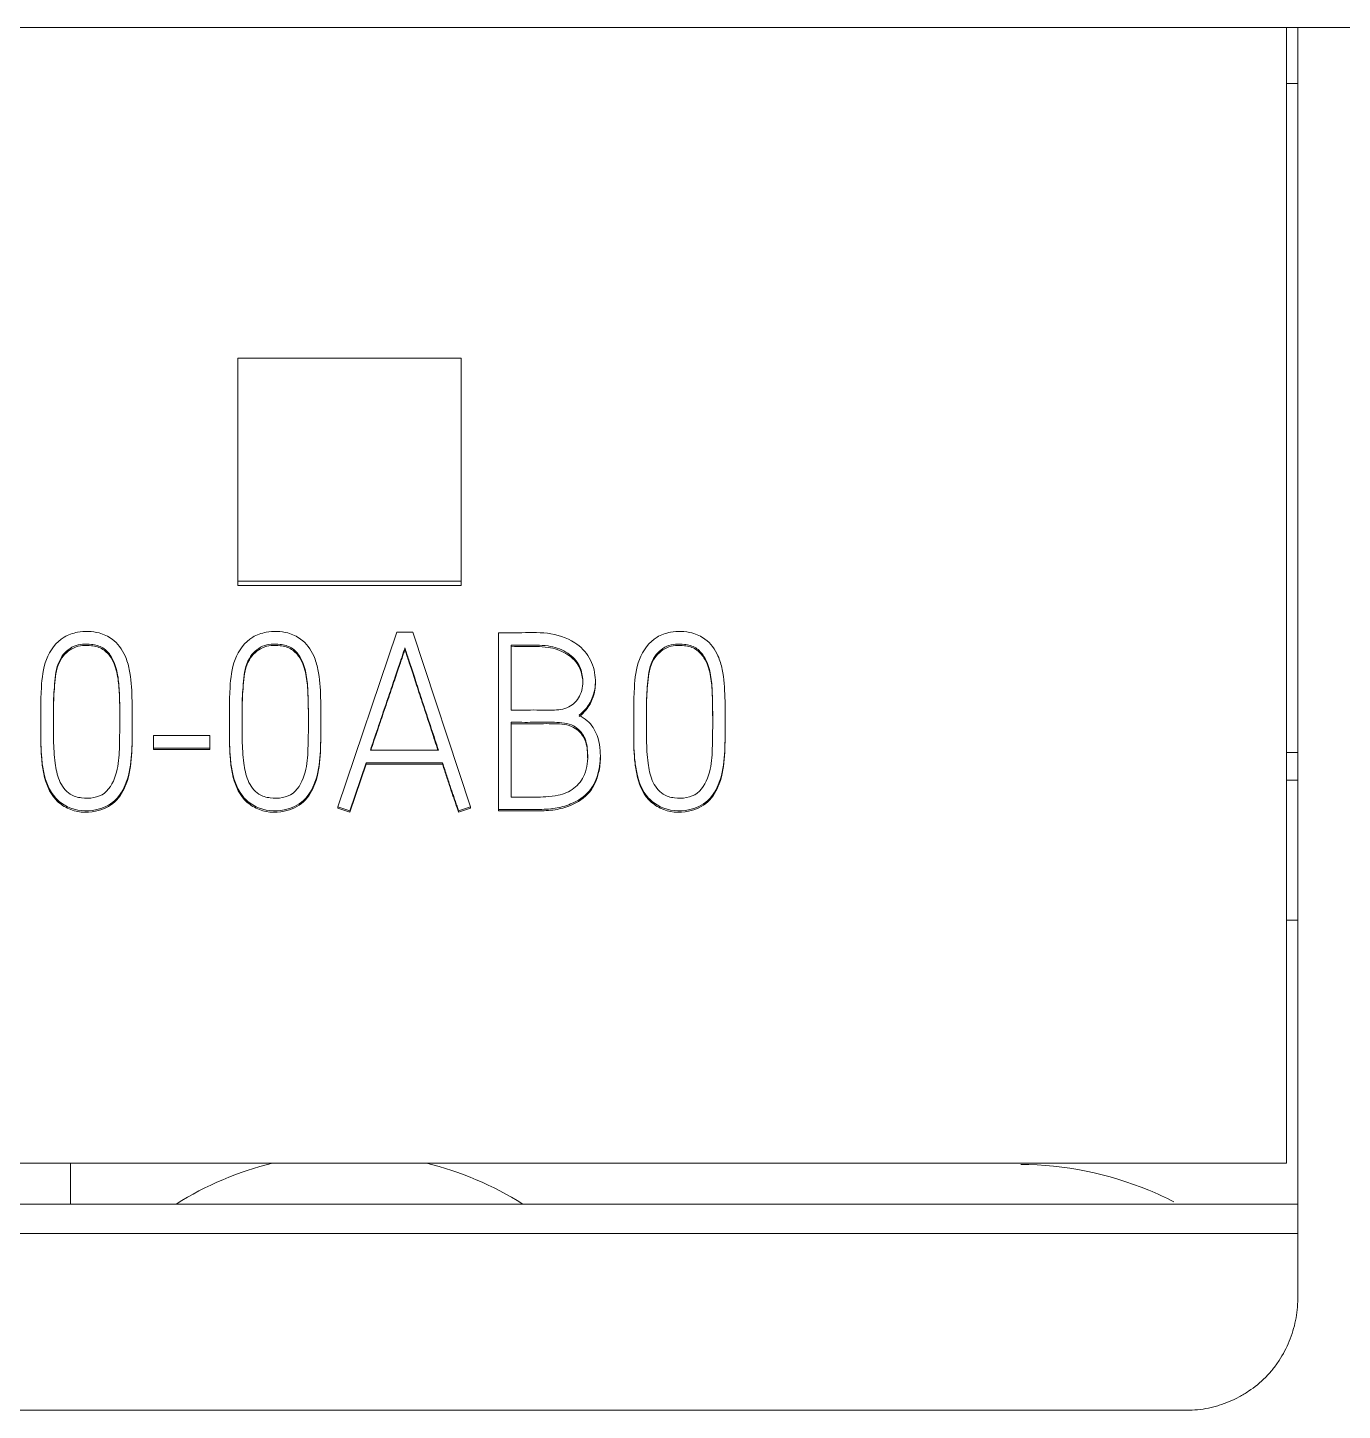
# Model space of a CAD drawing. Header units: millimetres. Extents: x 4137 to 6698, y 1400 to 3585.
# Drawn here: x 5408.36 to 5420.15, y 3075.38 to 3087.78 of the extents above; entities that cross this region are included whole.
import ezdxf

# ---------------------------------------------------------------- set-up
doc = ezdxf.new("R2010")
doc.units = ezdxf.units.MM
doc.layers.add('000-PI-Oprema', color=30, linetype='Continuous', lineweight=5)

msp = doc.modelspace()

# ---------------------------------------------------------------- linework, layer by layer
at = {"layer": '000-PI-Oprema', "color": 0, "linetype": 'ByBlock', "lineweight": 0}
for p, q in [((5419.648, 3087.785), (5394.848, 3087.785)), ((5419.648, 3087.785), (5419.748, 3087.785)), ((5419.648, 3077.602), (5419.648, 3087.785)), ((5424.648, 3087.785), (5419.748, 3087.785)), ((5419.748, 3087.285), (5419.648, 3087.285)), ((5410.248, 3084.82), (5410.248, 3082.822)), ((5412.248, 3084.82), (5410.248, 3084.82)), ((5412.248, 3082.822), (5412.248, 3084.82)), ((5410.248, 3082.822), (5410.248, 3082.783)), ((5410.248, 3082.822), (5412.248, 3082.822)), ((5410.248, 3082.783), (5412.248, 3082.783)), ((5412.248, 3082.822), (5412.248, 3082.783)), ((5411.674, 3082.363), (5411.144, 3080.798)), ((5411.816, 3082.363), (5411.674, 3082.363)), ((5412.334, 3080.798), (5411.816, 3082.363)), ((5412.584, 3080.773), (5412.584, 3082.358)), ((5411.745, 3082.222), (5411.745, 3082.209)), ((5412.697, 3082.246), (5412.697, 3081.665)), ((5413.452, 3081.91), (5413.452, 3081.931)), ((5408.481, 3081.624), (5408.481, 3081.612)), ((5409.3, 3081.581), (5409.3, 3081.593)), ((5410.172, 3081.624), (5410.172, 3081.612)), ((5410.991, 3081.581), (5410.991, 3081.593)), ((5412.697, 3081.555), (5412.697, 3080.883)), ((5413.796, 3081.624), (5413.796, 3081.612)), ((5414.615, 3081.581), (5414.615, 3081.593)), ((5409.491, 3081.436), (5409.491, 3081.324)), ((5409.997, 3081.436), (5409.491, 3081.436)), ((5409.997, 3081.324), (5409.997, 3081.436)), ((5409.491, 3081.324), (5409.491, 3081.311)), ((5409.491, 3081.324), (5409.997, 3081.324)), ((5409.491, 3081.311), (5409.997, 3081.311)), ((5409.997, 3081.324), (5409.997, 3081.311)), ((5412.045, 3081.304), (5411.435, 3081.304)), ((5419.648, 3081.285), (5419.748, 3081.285)), ((5411.251, 3080.762), (5411.397, 3081.192)), ((5411.251, 3080.75), (5411.397, 3081.179)), ((5411.397, 3081.192), (5411.397, 3081.179)), ((5411.397, 3081.192), (5412.083, 3081.192)), ((5411.397, 3081.179), (5412.083, 3081.179)), ((5412.083, 3081.192), (5412.083, 3081.179)), ((5413.497, 3081.238), (5413.497, 3081.251)), ((5419.648, 3081.035), (5419.748, 3081.035)), ((5411.144, 3080.798), (5411.144, 3080.785)), ((5411.144, 3080.798), (5411.251, 3080.762)), ((5411.144, 3080.785), (5411.251, 3080.75)), ((5412.225, 3080.762), (5412.334, 3080.798)), ((5412.225, 3080.75), (5412.334, 3080.785)), ((5412.334, 3080.798), (5412.334, 3080.785)), ((5411.251, 3080.762), (5411.251, 3080.75)), ((5412.225, 3080.762), (5412.225, 3080.75)), ((5412.584, 3080.773), (5412.584, 3080.761)), ((5419.648, 3079.78), (5419.748, 3079.78)), ((5419.648, 3077.602), (5394.848, 3077.602)), ((5408.748, 3077.602), (5408.748, 3077.234)), ((5419.748, 3077.234), (5394.748, 3077.234)), ((5419.748, 3076.97), (5394.748, 3076.97)), ((5395.748, 3075.385), (5418.748, 3075.385)), ((5418.752, 3075.385), (5418.751, 3075.385))]:
    msp.add_line(p, q, dxfattribs=at)
for start, end in [(103.753, 122.3801), (57.6199, 76.247)]:
    msp.add_arc((5411.248, 3074.785), 2.9, start, end, dxfattribs=at)
for points, knots in [([(5419.748, 3076.97), (5419.748, 3079.491), (5419.748, 3083.097), (5419.748, 3086.7), (5419.748, 3087.785)], [0, 0, 0, 0, 0.698854, 1, 1, 1, 1]), ([(5408.811, 3082.363), (5408.768, 3082.355), (5408.644, 3082.314), (5408.51, 3082.122), (5408.478, 3081.825), (5408.482, 3081.528), (5408.481, 3081.273), (5408.511, 3081.063), (5408.571, 3080.898), (5408.753, 3080.764), (5408.955, 3080.745), (5409.159, 3080.84), (5409.269, 3081.034), (5409.3, 3081.267), (5409.3, 3081.522), (5409.301, 3081.776), (5409.289, 3081.989), (5409.236, 3082.174), (5409.145, 3082.3), (5408.985, 3082.372), (5408.874, 3082.374), (5408.811, 3082.363)], [0, 0, 0, 0, 0.03125, 0.09375, 0.15625, 0.25, 0.3125, 0.34375, 0.40625, 0.4375, 0.5, 0.546875, 0.59375, 0.65625, 0.71875, 0.78125, 0.84375, 0.875, 0.921875, 0.953125, 1, 1, 1, 1]), ([(5410.502, 3082.363), (5410.459, 3082.355), (5410.335, 3082.314), (5410.201, 3082.122), (5410.169, 3081.825), (5410.173, 3081.528), (5410.172, 3081.273), (5410.202, 3081.063), (5410.262, 3080.898), (5410.444, 3080.764), (5410.646, 3080.745), (5410.85, 3080.84), (5410.96, 3081.034), (5410.991, 3081.267), (5410.991, 3081.522), (5410.992, 3081.776), (5410.98, 3081.989), (5410.927, 3082.174), (5410.836, 3082.3), (5410.676, 3082.372), (5410.565, 3082.374), (5410.502, 3082.363)], [0, 0, 0, 0, 0.03125, 0.09375, 0.15625, 0.25, 0.3125, 0.34375, 0.40625, 0.4375, 0.5, 0.546875, 0.59375, 0.65625, 0.71875, 0.78125, 0.84375, 0.875, 0.921875, 0.953125, 1, 1, 1, 1]), ([(5412.584, 3082.358), (5412.643, 3082.359), (5412.789, 3082.356), (5413.022, 3082.369), (5413.257, 3082.297), (5413.412, 3082.142), (5413.462, 3081.962), (5413.444, 3081.8), (5413.381, 3081.685), (5413.33, 3081.637), (5413.306, 3081.619)], [0, 0, 0, 0, 0.121799, 0.300471, 0.478612, 0.608153, 0.736749, 0.853072, 0.938599, 1, 1, 1, 1]), ([(5414.126, 3082.363), (5414.083, 3082.355), (5413.959, 3082.314), (5413.825, 3082.122), (5413.793, 3081.825), (5413.797, 3081.528), (5413.796, 3081.273), (5413.826, 3081.063), (5413.886, 3080.898), (5414.068, 3080.764), (5414.27, 3080.745), (5414.474, 3080.84), (5414.584, 3081.034), (5414.615, 3081.267), (5414.615, 3081.522), (5414.616, 3081.776), (5414.604, 3081.989), (5414.551, 3082.174), (5414.46, 3082.3), (5414.3, 3082.372), (5414.189, 3082.374), (5414.126, 3082.363)], [0, 0, 0, 0, 0.03125, 0.09375, 0.15625, 0.25, 0.3125, 0.34375, 0.40625, 0.4375, 0.5, 0.546875, 0.59375, 0.65625, 0.71875, 0.78125, 0.84375, 0.875, 0.921875, 0.953125, 1, 1, 1, 1]), ([(5409.037, 3082.222), (5409.007, 3082.24), (5408.918, 3082.263), (5408.773, 3082.255), (5408.63, 3082.121), (5408.605, 3081.922), (5408.592, 3081.716), (5408.595, 3081.538), (5408.595, 3081.363), (5408.604, 3081.205), (5408.637, 3081.032), (5408.721, 3080.907), (5408.881, 3080.862), (5409.073, 3080.889), (5409.174, 3081.11), (5409.189, 3081.347), (5409.189, 3081.596), (5409.188, 3081.823), (5409.172, 3081.999), (5409.129, 3082.134), (5409.067, 3082.204), (5409.037, 3082.222)], [0, 0, 0, 0, 0.03125, 0.078125, 0.125, 0.1875, 0.25, 0.3125, 0.34375, 0.40625, 0.453125, 0.5, 0.53125, 0.59375, 0.65625, 0.71875, 0.8125, 0.875, 0.921875, 0.96875, 1, 1, 1, 1]), ([(5409.037, 3082.209), (5409.007, 3082.228), (5408.918, 3082.25), (5408.773, 3082.243), (5408.63, 3082.108), (5408.605, 3081.91), (5408.595, 3081.746), (5408.594, 3081.649), (5408.594, 3081.622)], [0, 0, 0, 0, 0.114194, 0.285486, 0.456777, 0.685166, 0.913555, 1, 1, 1, 1]), ([(5409.189, 3081.535), (5409.189, 3081.563), (5409.189, 3081.661), (5409.188, 3081.81), (5409.172, 3081.986), (5409.129, 3082.122), (5409.067, 3082.191), (5409.037, 3082.209)], [0, 0, 0, 0, 0.115044, 0.410029, 0.631268, 0.852507, 1, 1, 1, 1]), ([(5410.728, 3082.222), (5410.698, 3082.24), (5410.609, 3082.263), (5410.464, 3082.255), (5410.321, 3082.121), (5410.296, 3081.922), (5410.283, 3081.716), (5410.286, 3081.538), (5410.286, 3081.363), (5410.295, 3081.205), (5410.328, 3081.032), (5410.412, 3080.907), (5410.572, 3080.862), (5410.764, 3080.889), (5410.865, 3081.11), (5410.88, 3081.347), (5410.88, 3081.596), (5410.878, 3081.823), (5410.863, 3081.999), (5410.82, 3082.134), (5410.758, 3082.204), (5410.728, 3082.222)], [0, 0, 0, 0, 0.03125, 0.078125, 0.125, 0.1875, 0.25, 0.3125, 0.34375, 0.40625, 0.453125, 0.5, 0.53125, 0.59375, 0.65625, 0.71875, 0.8125, 0.875, 0.921875, 0.96875, 1, 1, 1, 1]), ([(5410.728, 3082.209), (5410.698, 3082.228), (5410.609, 3082.25), (5410.464, 3082.243), (5410.321, 3082.108), (5410.296, 3081.91), (5410.286, 3081.746), (5410.285, 3081.649), (5410.285, 3081.622)], [0, 0, 0, 0, 0.114194, 0.285486, 0.456777, 0.685166, 0.913555, 1, 1, 1, 1]), ([(5410.88, 3081.535), (5410.88, 3081.563), (5410.88, 3081.661), (5410.878, 3081.81), (5410.863, 3081.986), (5410.82, 3082.122), (5410.758, 3082.191), (5410.728, 3082.209)], [0, 0, 0, 0, 0.115044, 0.410029, 0.631268, 0.852507, 1, 1, 1, 1]), ([(5411.435, 3081.304), (5411.446, 3081.336), (5411.468, 3081.402), (5411.501, 3081.5), (5411.534, 3081.599), (5411.567, 3081.696), (5411.599, 3081.79), (5411.629, 3081.877), (5411.657, 3081.959), (5411.682, 3082.033), (5411.704, 3082.098), (5411.722, 3082.152), (5411.735, 3082.192), (5411.743, 3082.213), (5411.745, 3082.222)], [0, 0, 0, 0, 0.106118, 0.213594, 0.322428, 0.429305, 0.530911, 0.627246, 0.716632, 0.797389, 0.869519, 0.929228, 0.972722, 1, 1, 1, 1]), ([(5411.439, 3081.304), (5411.449, 3081.332), (5411.469, 3081.393), (5411.501, 3081.488), (5411.534, 3081.587), (5411.567, 3081.684), (5411.599, 3081.777), (5411.629, 3081.865), (5411.657, 3081.946), (5411.682, 3082.02), (5411.704, 3082.085), (5411.722, 3082.139), (5411.735, 3082.179), (5411.743, 3082.201), (5411.745, 3082.209)], [0, 0, 0, 0, 0.09357, 0.202554, 0.312916, 0.421294, 0.524326, 0.622014, 0.712654, 0.794544, 0.867687, 0.928234, 0.972339, 1, 1, 1, 1]), ([(5411.745, 3082.222), (5411.748, 3082.213), (5411.755, 3082.192), (5411.768, 3082.152), (5411.786, 3082.098), (5411.806, 3082.033), (5411.831, 3081.959), (5411.857, 3081.877), (5411.886, 3081.79), (5411.917, 3081.696), (5411.949, 3081.599), (5411.981, 3081.501), (5412.014, 3081.402), (5412.035, 3081.336), (5412.045, 3081.304)], [0, 0, 0, 0, 0.027336, 0.070868, 0.130595, 0.202708, 0.283396, 0.372662, 0.4689, 0.570509, 0.677489, 0.786433, 0.893936, 1, 1, 1, 1]), ([(5411.745, 3082.209), (5411.748, 3082.201), (5411.755, 3082.179), (5411.768, 3082.139), (5411.786, 3082.085), (5411.806, 3082.02), (5411.831, 3081.946), (5411.857, 3081.865), (5411.886, 3081.777), (5411.917, 3081.684), (5411.949, 3081.587), (5411.981, 3081.488), (5412.012, 3081.393), (5412.032, 3081.332), (5412.041, 3081.304)], [0, 0, 0, 0, 0.02772, 0.071862, 0.132428, 0.205553, 0.287375, 0.377893, 0.475483, 0.578518, 0.686999, 0.797473, 0.906485, 1, 1, 1, 1]), ([(5412.697, 3081.665), (5412.746, 3081.665), (5412.831, 3081.665), (5412.961, 3081.666), (5413.09, 3081.66), (5413.235, 3081.683), (5413.333, 3081.807), (5413.348, 3081.95), (5413.305, 3082.093), (5413.189, 3082.198), (5413.016, 3082.253), (5412.848, 3082.244), (5412.738, 3082.246), (5412.697, 3082.246)], [0, 0, 0, 0, 0.089881, 0.159215, 0.241238, 0.333496, 0.41712, 0.515535, 0.593949, 0.688978, 0.794399, 0.924872, 1, 1, 1, 1]), ([(5413.34, 3081.909), (5413.34, 3081.922), (5413.336, 3081.977), (5413.305, 3082.08), (5413.189, 3082.185), (5413.016, 3082.24), (5412.848, 3082.232), (5412.738, 3082.234), (5412.697, 3082.233)], [0, 0, 0, 0, 0.046506, 0.200835, 0.387866, 0.595348, 0.852137, 1, 1, 1, 1]), ([(5414.352, 3082.222), (5414.322, 3082.24), (5414.233, 3082.263), (5414.087, 3082.255), (5413.945, 3082.121), (5413.92, 3081.922), (5413.907, 3081.716), (5413.91, 3081.538), (5413.91, 3081.363), (5413.918, 3081.205), (5413.952, 3081.032), (5414.036, 3080.907), (5414.196, 3080.862), (5414.387, 3080.889), (5414.489, 3081.11), (5414.504, 3081.347), (5414.504, 3081.596), (5414.502, 3081.823), (5414.487, 3081.999), (5414.443, 3082.134), (5414.382, 3082.204), (5414.352, 3082.222)], [0, 0, 0, 0, 0.03125, 0.078125, 0.125, 0.1875, 0.25, 0.3125, 0.34375, 0.40625, 0.453125, 0.5, 0.53125, 0.59375, 0.65625, 0.71875, 0.8125, 0.875, 0.921875, 0.96875, 1, 1, 1, 1]), ([(5414.352, 3082.209), (5414.322, 3082.228), (5414.233, 3082.25), (5414.087, 3082.243), (5413.945, 3082.108), (5413.92, 3081.91), (5413.909, 3081.746), (5413.909, 3081.649), (5413.909, 3081.622)], [0, 0, 0, 0, 0.114194, 0.285486, 0.456777, 0.685166, 0.913555, 1, 1, 1, 1]), ([(5414.504, 3081.535), (5414.504, 3081.563), (5414.504, 3081.661), (5414.502, 3081.81), (5414.487, 3081.986), (5414.443, 3082.122), (5414.382, 3082.191), (5414.352, 3082.209)], [0, 0, 0, 0, 0.115044, 0.410029, 0.631268, 0.852507, 1, 1, 1, 1]), ([(5413.452, 3081.912), (5413.453, 3081.866), (5413.439, 3081.778), (5413.381, 3081.673), (5413.33, 3081.624), (5413.306, 3081.606)], [0, 0, 0, 0, 0.39415, 0.746816, 1, 1, 1, 1]), ([(5408.481, 3081.612), (5408.481, 3081.565), (5408.482, 3081.434), (5408.481, 3081.26), (5408.511, 3081.05), (5408.571, 3080.885), (5408.753, 3080.751), (5408.955, 3080.733), (5409.159, 3080.827), (5409.269, 3081.021), (5409.3, 3081.254), (5409.3, 3081.448), (5409.3, 3081.557), (5409.3, 3081.581)], [0, 0, 0, 0, 0.065476, 0.18556, 0.245602, 0.365686, 0.425728, 0.545812, 0.635875, 0.725938, 0.846022, 0.966106, 1, 1, 1, 1]), ([(5410.172, 3081.612), (5410.172, 3081.565), (5410.173, 3081.434), (5410.172, 3081.26), (5410.202, 3081.05), (5410.262, 3080.885), (5410.444, 3080.751), (5410.646, 3080.733), (5410.85, 3080.827), (5410.96, 3081.021), (5410.991, 3081.254), (5410.991, 3081.448), (5410.991, 3081.557), (5410.991, 3081.581)], [0, 0, 0, 0, 0.065476, 0.18556, 0.245602, 0.365686, 0.425728, 0.545812, 0.635875, 0.725938, 0.846022, 0.966106, 1, 1, 1, 1]), ([(5413.306, 3081.619), (5413.359, 3081.589), (5413.457, 3081.507), (5413.505, 3081.31), (5413.491, 3081.112), (5413.412, 3080.925), (5413.252, 3080.822), (5413.087, 3080.778), (5412.927, 3080.772), (5412.759, 3080.774), (5412.642, 3080.773), (5412.584, 3080.773)], [0, 0, 0, 0, 0.103943, 0.238103, 0.352261, 0.47238, 0.599265, 0.688206, 0.785795, 0.892897, 1, 1, 1, 1]), ([(5412.697, 3080.883), (5412.737, 3080.883), (5412.84, 3080.884), (5412.981, 3080.882), (5413.134, 3080.898), (5413.268, 3080.952), (5413.377, 3081.094), (5413.389, 3081.264), (5413.368, 3081.426), (5413.254, 3081.546), (5413.077, 3081.558), (5412.892, 3081.554), (5412.762, 3081.555), (5412.697, 3081.555)], [0, 0, 0, 0, 0.066156, 0.175169, 0.23737, 0.32413, 0.412445, 0.52466, 0.605148, 0.683631, 0.78156, 0.89078, 1, 1, 1, 1]), ([(5413.383, 3081.235), (5413.383, 3081.247), (5413.382, 3081.307), (5413.368, 3081.413), (5413.254, 3081.533), (5413.077, 3081.545), (5412.892, 3081.541), (5412.762, 3081.542), (5412.697, 3081.542)], [0, 0, 0, 0, 0.039686, 0.202294, 0.36085, 0.558693, 0.779347, 1, 1, 1, 1]), ([(5413.796, 3081.612), (5413.796, 3081.565), (5413.797, 3081.434), (5413.796, 3081.26), (5413.826, 3081.05), (5413.886, 3080.885), (5414.068, 3080.751), (5414.27, 3080.733), (5414.474, 3080.827), (5414.584, 3081.021), (5414.615, 3081.254), (5414.615, 3081.448), (5414.615, 3081.557), (5414.615, 3081.581)], [0, 0, 0, 0, 0.065476, 0.18556, 0.245602, 0.365686, 0.425728, 0.545812, 0.635875, 0.725938, 0.846022, 0.966106, 1, 1, 1, 1]), ([(5412.083, 3081.192), (5412.089, 3081.172), (5412.101, 3081.133), (5412.119, 3081.076), (5412.137, 3081.023), (5412.153, 3080.974), (5412.168, 3080.93), (5412.183, 3080.887), (5412.198, 3080.845), (5412.212, 3080.803), (5412.221, 3080.776), (5412.225, 3080.762)], [0, 0, 0, 0, 0.138948, 0.27018, 0.393699, 0.508312, 0.612826, 0.707241, 0.810993, 0.908573, 1, 1, 1, 1]), ([(5412.083, 3081.179), (5412.089, 3081.159), (5412.101, 3081.12), (5412.119, 3081.064), (5412.137, 3081.011), (5412.153, 3080.962), (5412.168, 3080.917), (5412.183, 3080.874), (5412.198, 3080.832), (5412.212, 3080.79), (5412.221, 3080.763), (5412.225, 3080.75)], [0, 0, 0, 0, 0.138948, 0.27018, 0.393699, 0.508312, 0.612826, 0.707241, 0.810993, 0.908573, 1, 1, 1, 1]), ([(5413.497, 3081.24), (5413.497, 3081.194), (5413.485, 3081.084), (5413.412, 3080.913), (5413.252, 3080.809), (5413.087, 3080.765), (5412.927, 3080.759), (5412.759, 3080.761), (5412.642, 3080.761), (5412.584, 3080.761)], [0, 0, 0, 0, 0.115677, 0.279669, 0.452899, 0.574324, 0.707557, 0.853779, 1, 1, 1, 1]), ([(5418.636, 3077.256), (5418.563, 3077.293), (5418.132, 3077.492), (5417.658, 3077.589), (5417.265, 3077.589), (5417.265, 3077.589), (5417.265, 3077.589)], [0, 0, 0, 0, 0.171752, 1, 1, 1, 1, 1, 1]), ([(5419.748, 3076.385), (5419.748, 3076.578), (5419.748, 3076.773), (5419.748, 3076.968), (5419.748, 3076.97)], [0, 0, 0, 0, 0.989298, 1, 1, 1, 1]), ([(5419.748, 3076.385), (5419.748, 3076.319), (5419.741, 3076.255), (5419.722, 3076.159), (5419.714, 3076.128), (5419.695, 3076.065), (5419.684, 3076.034), (5419.647, 3075.944), (5419.617, 3075.887), (5419.563, 3075.805), (5419.544, 3075.779), (5419.503, 3075.727), (5419.481, 3075.703), (5419.412, 3075.634), (5419.362, 3075.593), (5419.28, 3075.538), (5419.252, 3075.521), (5419.194, 3075.49), (5419.135, 3075.462), (5419.074, 3075.44), (5419.027, 3075.425), (5419.012, 3075.421), (5418.98, 3075.412), (5418.964, 3075.409), (5418.883, 3075.392), (5418.818, 3075.385), (5418.752, 3075.385)], [0, 0, 0, 0, 0.125, 0.125, 0.1875, 0.1875, 0.25, 0.25, 0.375, 0.375, 0.4375, 0.4375, 0.5, 0.5, 0.625, 0.625, 0.6875, 0.6875, 0.75, 0.8125, 0.8125, 0.84375, 0.84375, 0.875, 0.875, 1, 1, 1, 1])]:
    msp.add_open_spline(points, degree=3, knots=knots, dxfattribs=at)
msp.add_open_spline([(5418.748, 3075.385), (5418.749, 3075.385), (5418.75, 3075.385), (5418.751, 3075.385)], degree=3, dxfattribs=at)

doc.saveas('drawing.dxf')
